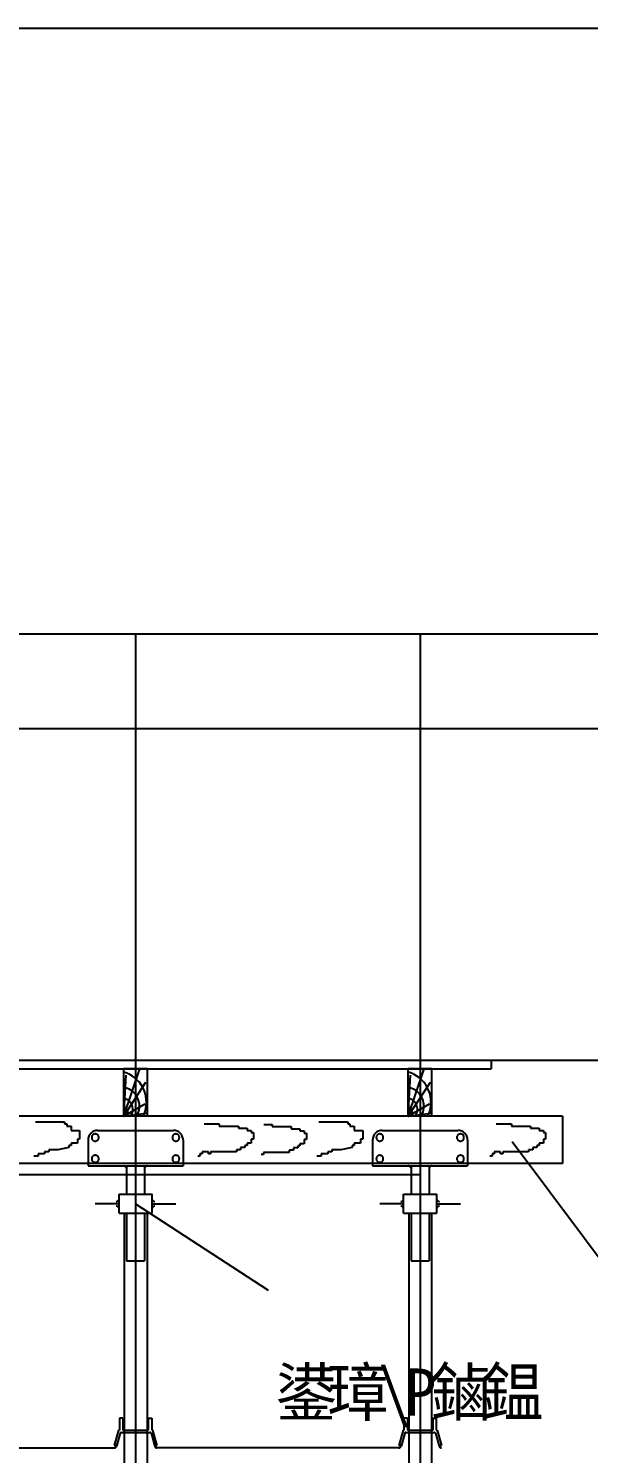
# Model space of a CAD drawing. Header units: metres. Extents: x 0 to 420, y 0 to 297.
# Drawn here: x 225.2 to 264.5, y 196.8 to 297 of the extents above; entities that cross this region are included whole.
import ezdxf

# ---------------------------------------------------------------- set-up
doc = ezdxf.new("R2010")
doc.units = ezdxf.units.M

msp = doc.modelspace()

# ---------------------------------------------------------------- linework, layer by layer
for p, q in [((420, 297), (0, 297)), ((64.36, 254.43), (351.03, 254.43)), ((232.7, 254.43), (232.7, 96.37)), ((252.7, 254.43), (252.7, 96.37)), ((91.03, 247.77), (324.36, 247.77)), ((64.36, 224.43), (351.03, 224.43)), ((157.7, 223.83), (257.7, 223.83)), ((233.53, 223.83), (231.86, 223.83)), ((231.86, 220.5), (231.86, 223.83)), ((231.86, 220.5), (232.96, 223.75)), ((233.53, 220.5), (233.53, 223.83)), ((253.53, 223.83), (251.86, 223.83)), ((251.86, 220.5), (251.86, 223.83)), ((251.86, 220.5), (252.96, 223.75)), ((253.53, 220.5), (253.53, 223.83)), ((257.7, 224.43), (257.7, 223.83)), ((231.86, 220.5), (232.03, 223.39)), ((231.86, 220.5), (233.42, 222.9)), ((251.86, 220.5), (252.03, 223.39)), ((251.86, 220.5), (253.42, 222.9)), ((231.86, 220.5), (233.36, 221.37)), ((231.86, 220.5), (233.43, 220.7)), ((251.86, 220.5), (253.36, 221.37)), ((251.86, 220.5), (253.43, 220.7)), ((262.7, 220.5), (152.7, 220.5)), ((225.67, 220.1), (227.24, 220.1)), ((227.24, 220.1), (227.71, 220.1)), ((227.71, 220.1), (227.71, 219.95)), ((227.71, 219.95), (227.86, 219.95)), ((227.86, 219.95), (227.86, 219.8)), ((227.86, 219.8), (228.16, 219.8)), ((228.16, 219.8), (228.16, 219.5)), ((233.53, 220.5), (231.86, 220.5)), ((237.52, 219.95), (238.58, 219.95)), ((238.58, 219.95), (238.58, 219.8)), ((238.58, 219.8), (239.93, 219.8)), ((239.93, 219.8), (239.93, 219.65)), ((239.93, 219.65), (240.53, 219.65)), ((240.53, 219.65), (240.53, 219.5)), ((241.72, 219.91), (242.29, 219.91)), ((242.29, 219.91), (242.29, 219.76)), ((242.29, 219.76), (243.64, 219.76)), ((243.64, 219.76), (243.64, 219.61)), ((243.64, 219.61), (244.24, 219.61)), ((244.24, 219.61), (244.24, 219.46)), ((245.57, 220.1), (247.13, 220.1)), ((247.13, 220.1), (247.61, 220.1)), ((247.61, 220.1), (247.61, 219.95)), ((247.61, 219.95), (247.76, 219.95)), ((247.76, 219.95), (247.76, 219.8)), ((247.76, 219.8), (248.06, 219.8)), ((248.06, 219.8), (248.06, 219.5)), ((253.53, 220.5), (251.86, 220.5)), ((258.05, 219.95), (259.11, 219.95)), ((259.11, 219.95), (259.11, 219.8)), ((259.11, 219.8), (260.46, 219.8)), ((260.46, 219.8), (260.46, 219.65)), ((260.46, 219.65), (261.06, 219.65)), ((261.06, 219.65), (261.06, 219.5)), ((262.7, 220.5), (262.7, 217.17)), ((228.16, 219.5), (228.76, 219.5)), ((228.61, 218.59), (228.16, 218.59)), ((228.16, 218.59), (228.16, 218.44)), ((228.61, 218.89), (228.61, 218.59)), ((228.76, 218.89), (228.61, 218.89)), ((228.76, 219.5), (228.76, 218.89)), ((229.36, 218.83), (229.36, 217)), ((230.03, 219.5), (235.36, 219.5)), ((236.03, 218.83), (236.03, 217)), ((240.53, 219.5), (240.83, 219.5)), ((240.83, 218.59), (240.53, 218.59)), ((240.53, 218.59), (240.53, 218.44)), ((240.83, 219.5), (240.83, 219.35)), ((240.83, 219.35), (240.99, 219.35)), ((240.83, 218.89), (240.83, 218.59)), ((240.99, 218.89), (240.83, 218.89)), ((240.99, 219.35), (240.99, 218.89)), ((244.24, 219.46), (244.55, 219.46)), ((244.24, 218.56), (244.24, 218.41)), ((244.55, 218.56), (244.24, 218.56)), ((244.55, 219.46), (244.55, 219.31)), ((244.55, 219.31), (244.7, 219.31)), ((244.7, 218.86), (244.55, 218.86)), ((244.55, 218.86), (244.55, 218.56)), ((244.7, 219.31), (244.7, 218.86)), ((248.06, 219.5), (248.66, 219.5)), ((248.06, 218.59), (248.06, 218.44)), ((248.51, 218.59), (248.06, 218.59)), ((248.66, 218.89), (248.51, 218.89)), ((248.51, 218.89), (248.51, 218.59)), ((248.66, 219.5), (248.66, 218.89)), ((249.36, 218.83), (249.36, 217)), ((250.03, 219.5), (255.36, 219.5)), ((256.03, 218.83), (256.03, 217)), ((259.17, 218.72), (271.03, 202.81)), ((261.06, 219.5), (261.36, 219.5)), ((261.36, 218.59), (261.06, 218.59)), ((261.06, 218.59), (261.06, 218.44)), ((261.36, 219.5), (261.36, 219.35)), ((261.36, 219.35), (261.51, 219.35)), ((261.36, 218.89), (261.36, 218.59)), ((261.51, 218.89), (261.36, 218.89)), ((261.51, 219.35), (261.51, 218.89)), ((225.85, 217.69), (225.54, 217.69)), ((226.3, 217.84), (225.85, 217.84)), ((225.85, 217.84), (225.85, 217.69)), ((226.6, 217.99), (226.3, 217.99)), ((226.3, 217.99), (226.3, 217.84)), ((226.6, 218.14), (226.6, 217.99)), ((227.24, 218.14), (226.6, 218.14)), ((228.01, 218.29), (227.24, 218.14)), ((228.16, 218.44), (228.01, 218.44)), ((228.01, 218.44), (228.01, 218.29)), ((237.22, 217.69), (237.07, 217.69)), ((237.37, 217.84), (237.22, 217.84)), ((237.22, 217.84), (237.22, 217.69)), ((237.82, 217.99), (237.37, 217.99)), ((237.37, 217.99), (237.37, 217.84)), ((237.82, 217.84), (237.82, 217.99)), ((237.97, 217.84), (237.82, 217.84)), ((239.78, 217.99), (237.97, 217.99)), ((237.97, 217.99), (237.97, 217.84)), ((240.08, 218.14), (239.78, 218.14)), ((239.78, 218.14), (239.78, 217.99)), ((240.38, 218.29), (240.08, 218.29)), ((240.08, 218.29), (240.08, 218.14)), ((240.53, 218.44), (240.38, 218.44)), ((240.38, 218.44), (240.38, 218.29)), ((241.68, 217.8), (241.53, 217.8)), ((241.68, 217.95), (241.68, 217.8)), ((243.49, 217.95), (241.68, 217.95)), ((243.49, 218.11), (243.49, 217.95)), ((243.79, 218.11), (243.49, 218.11)), ((243.79, 218.26), (243.79, 218.11)), ((244.09, 218.26), (243.79, 218.26)), ((244.09, 218.41), (244.09, 218.26)), ((244.24, 218.41), (244.09, 218.41)), ((245.74, 217.69), (245.44, 217.69)), ((245.74, 217.84), (245.74, 217.69)), ((246.2, 217.84), (245.74, 217.84)), ((246.2, 217.99), (246.2, 217.84)), ((246.5, 217.99), (246.2, 217.99)), ((247.13, 218.14), (246.5, 218.14)), ((246.5, 218.14), (246.5, 217.99)), ((247.91, 218.29), (247.13, 218.14)), ((247.91, 218.44), (247.91, 218.29)), ((248.06, 218.44), (247.91, 218.44)), ((257.75, 217.69), (257.6, 217.69)), ((257.9, 217.84), (257.75, 217.84)), ((257.75, 217.84), (257.75, 217.69)), ((258.35, 217.99), (257.9, 217.99)), ((257.9, 217.99), (257.9, 217.84)), ((258.35, 217.84), (258.35, 217.99)), ((258.5, 217.84), (258.35, 217.84)), ((260.31, 217.99), (258.5, 217.99)), ((258.5, 217.99), (258.5, 217.84)), ((260.61, 218.14), (260.31, 218.14)), ((260.31, 218.14), (260.31, 217.99)), ((260.91, 218.29), (260.61, 218.29)), ((260.61, 218.29), (260.61, 218.14)), ((261.06, 218.44), (260.91, 218.44)), ((260.91, 218.44), (260.91, 218.29)), ((262.7, 217.17), (152.7, 217.17)), ((229.36, 217), (236.03, 217)), ((232.06, 217), (232.06, 215)), ((233.33, 217), (233.33, 215)), ((249.36, 217), (256.03, 217)), ((252.06, 217), (252.06, 215)), ((253.33, 217), (253.33, 215)), ((252.7, 216.37), (162.7, 216.37)), ((231.53, 213.67), (231.53, 215)), ((231.53, 215), (233.86, 215)), ((233.86, 213.67), (233.86, 215)), ((251.53, 215), (253.86, 215)), ((251.53, 213.67), (251.53, 215)), ((253.86, 213.67), (253.86, 215)), ((231.53, 214.33), (229.86, 214.33)), ((231.53, 213.67), (233.86, 213.67)), ((231.9, 213.67), (231.9, 99.7)), ((232.06, 213.67), (232.06, 210.33)), ((232.7, 214.32), (242.01, 208.25)), ((233.33, 213.67), (233.33, 210.33)), ((233.5, 213.67), (233.5, 99.7)), ((233.86, 214.33), (235.53, 214.33)), ((251.53, 214.33), (249.86, 214.33)), ((251.53, 213.67), (253.86, 213.67)), ((251.9, 213.67), (251.9, 99.7)), ((252.06, 213.67), (252.06, 210.33)), ((253.33, 213.67), (253.33, 210.33)), ((253.5, 213.67), (253.5, 99.7)), ((253.86, 214.33), (255.53, 214.33)), ((232.06, 210.33), (233.33, 210.33)), ((252.06, 210.33), (253.33, 210.33)), ((231.81, 199.25), (231.56, 199.25)), ((231.56, 199.25), (231.56, 198.42)), ((231.81, 199.25), (231.81, 198.42)), ((233.58, 199.25), (233.83, 199.25)), ((233.58, 199.25), (233.58, 198.42)), ((233.83, 199.25), (233.83, 198.42)), ((251.56, 199.25), (251.56, 198.42)), ((251.81, 199.25), (251.56, 199.25)), ((251.81, 199.25), (251.81, 198.42)), ((253.58, 199.25), (253.58, 198.42)), ((253.58, 199.25), (253.83, 199.25)), ((253.83, 199.25), (253.83, 198.42)), ((231.5, 198.42), (231.2, 197.33)), ((231.61, 198.19), (231.36, 197.29)), ((231.5, 198.42), (231.56, 198.42)), ((231.69, 198.25), (233.7, 198.25)), ((231.81, 198.42), (233.58, 198.42)), ((233.78, 198.19), (234.04, 197.29)), ((233.83, 198.42), (233.89, 198.42)), ((233.89, 198.42), (234.2, 197.33)), ((251.5, 198.42), (251.2, 197.33)), ((251.61, 198.19), (251.36, 197.29)), ((251.5, 198.42), (251.56, 198.42)), ((251.69, 198.25), (253.7, 198.25)), ((251.81, 198.42), (253.58, 198.42)), ((253.78, 198.19), (254.04, 197.29)), ((253.83, 198.42), (253.89, 198.42)), ((253.89, 198.42), (254.2, 197.33)), ((219.2, 197.17), (231.2, 197.17)), ((231.24, 197.33), (231.2, 197.33)), ((234.15, 197.33), (234.2, 197.33)), ((251.2, 197.17), (234.2, 197.17)), ((251.24, 197.33), (251.2, 197.33)), ((254.15, 197.33), (254.2, 197.33))]:
    msp.add_line(p, q)
for points in [[(233.24, 220.5), (233.29, 220.61), (233.37, 220.82), (233.42, 221.03), (233.45, 221.25), (233.46, 221.47), (233.45, 221.68), (233.42, 221.9), (233.37, 222.11), (233.29, 222.32), (233.2, 222.52), (233.09, 222.71), (232.96, 222.88), (232.81, 223.04), (232.65, 223.19), (232.47, 223.32), (232.28, 223.43), (232.08, 223.53), (231.88, 223.6), (231.86, 223.61)], [(253.24, 220.5), (253.29, 220.61), (253.37, 220.82), (253.42, 221.03), (253.45, 221.25), (253.46, 221.47), (253.45, 221.68), (253.42, 221.9), (253.37, 222.11), (253.29, 222.32), (253.2, 222.52), (253.09, 222.71), (252.96, 222.88), (252.81, 223.04), (252.65, 223.19), (252.47, 223.32), (252.28, 223.43), (252.08, 223.53), (251.88, 223.6), (251.86, 223.61)], [(232.77, 220.5), (232.8, 220.56), (232.86, 220.68), (232.91, 220.8), (232.94, 220.93), (232.96, 221.06), (232.96, 221.2), (232.96, 221.33), (232.94, 221.46), (232.91, 221.59), (232.86, 221.72), (232.8, 221.84), (232.73, 221.95), (232.65, 222.06), (232.57, 222.16), (232.47, 222.25), (232.36, 222.33), (232.24, 222.4), (232.12, 222.45), (232, 222.5), (231.87, 222.53), (231.86, 222.53)], [(252.77, 220.5), (252.8, 220.56), (252.86, 220.68), (252.91, 220.8), (252.94, 220.93), (252.96, 221.06), (252.96, 221.2), (252.96, 221.33), (252.94, 221.46), (252.91, 221.59), (252.86, 221.72), (252.8, 221.84), (252.73, 221.95), (252.65, 222.06), (252.57, 222.16), (252.47, 222.25), (252.36, 222.33), (252.24, 222.4), (252.12, 222.45), (252, 222.5), (251.87, 222.53), (251.86, 222.53)], [(232.36, 220.5), (232.37, 220.51), (232.41, 220.58), (232.44, 220.65), (232.47, 220.72), (232.49, 220.8), (232.5, 220.88), (232.51, 220.96), (232.5, 221.04), (232.49, 221.12), (232.47, 221.2), (232.44, 221.27), (232.41, 221.34), (232.37, 221.41), (232.32, 221.48), (232.27, 221.53), (232.21, 221.59), (232.15, 221.64), (232.08, 221.68), (232, 221.71), (231.93, 221.74), (231.86, 221.75)], [(252.36, 220.5), (252.37, 220.51), (252.41, 220.58), (252.44, 220.65), (252.47, 220.72), (252.49, 220.8), (252.5, 220.88), (252.51, 220.96), (252.5, 221.04), (252.49, 221.12), (252.47, 221.2), (252.44, 221.27), (252.41, 221.34), (252.37, 221.41), (252.32, 221.48), (252.27, 221.53), (252.21, 221.59), (252.15, 221.64), (252.08, 221.68), (252, 221.71), (251.93, 221.74), (251.86, 221.75)], [(232.08, 220.5), (232.09, 220.51), (232.11, 220.54), (232.13, 220.58), (232.14, 220.62), (232.15, 220.66), (232.16, 220.7), (232.16, 220.74), (232.16, 220.78), (232.15, 220.82), (232.14, 220.86), (232.13, 220.9), (232.11, 220.94), (232.09, 220.97), (232.06, 221.01), (232.03, 221.04), (232, 221.07), (231.97, 221.09), (231.93, 221.11), (231.9, 221.13), (231.86, 221.14)], [(252.08, 220.5), (252.09, 220.51), (252.11, 220.54), (252.13, 220.58), (252.14, 220.62), (252.15, 220.66), (252.16, 220.7), (252.16, 220.74), (252.16, 220.78), (252.15, 220.82), (252.14, 220.86), (252.13, 220.9), (252.11, 220.94), (252.09, 220.97), (252.06, 221.01), (252.03, 221.04), (252, 221.07), (251.97, 221.09), (251.93, 221.11), (251.9, 221.13), (251.86, 221.14)], [(230.03, 219.5), (229.96, 219.5), (229.9, 219.49), (229.84, 219.47), (229.77, 219.45), (229.71, 219.42), (229.66, 219.39), (229.61, 219.35), (229.56, 219.3), (229.51, 219.26), (229.47, 219.2), (229.44, 219.15), (229.41, 219.09), (229.39, 219.03), (229.37, 218.96), (229.37, 218.9), (229.36, 218.83), (229.36, 218.83)], [(230.11, 219), (230.11, 219.02), (230.11, 219.05), (230.1, 219.07), (230.09, 219.1), (230.08, 219.12), (230.07, 219.14), (230.06, 219.16), (230.04, 219.18), (230.02, 219.19), (230, 219.21), (229.98, 219.22), (229.96, 219.23), (229.93, 219.24), (229.91, 219.24), (229.89, 219.25), (229.86, 219.25), (229.84, 219.25), (229.81, 219.24), (229.79, 219.24), (229.77, 219.23), (229.74, 219.22), (229.72, 219.21), (229.7, 219.19), (229.69, 219.18), (229.67, 219.16), (229.65, 219.14), (229.64, 219.12), (229.63, 219.1), (229.62, 219.07), (229.62, 219.05), (229.61, 219.02), (229.61, 219), (229.61, 218.98), (229.62, 218.95), (229.62, 218.93), (229.63, 218.9), (229.64, 218.88), (229.65, 218.86), (229.67, 218.84), (229.69, 218.82), (229.7, 218.81), (229.72, 218.79), (229.74, 218.78), (229.77, 218.77), (229.79, 218.76), (229.81, 218.75), (229.84, 218.75), (229.86, 218.75), (229.89, 218.75), (229.91, 218.75), (229.93, 218.76), (229.96, 218.77), (229.98, 218.78), (230, 218.79), (230.02, 218.81), (230.04, 218.82), (230.06, 218.84), (230.07, 218.86), (230.08, 218.88), (230.09, 218.9), (230.1, 218.93), (230.11, 218.95), (230.11, 218.98), (230.11, 219)], [(235.78, 219), (235.78, 219.02), (235.77, 219.05), (235.77, 219.07), (235.76, 219.1), (235.75, 219.12), (235.74, 219.14), (235.72, 219.16), (235.71, 219.18), (235.69, 219.19), (235.67, 219.21), (235.65, 219.22), (235.62, 219.23), (235.6, 219.24), (235.58, 219.24), (235.55, 219.25), (235.53, 219.25), (235.5, 219.25), (235.48, 219.24), (235.46, 219.24), (235.43, 219.23), (235.41, 219.22), (235.39, 219.21), (235.37, 219.19), (235.35, 219.18), (235.34, 219.16), (235.32, 219.14), (235.31, 219.12), (235.3, 219.1), (235.29, 219.07), (235.28, 219.05), (235.28, 219.02), (235.28, 219), (235.28, 218.98), (235.28, 218.95), (235.29, 218.93), (235.3, 218.9), (235.31, 218.88), (235.32, 218.86), (235.34, 218.84), (235.35, 218.82), (235.37, 218.81), (235.39, 218.79), (235.41, 218.78), (235.43, 218.77), (235.46, 218.76), (235.48, 218.75), (235.5, 218.75), (235.53, 218.75), (235.55, 218.75), (235.58, 218.75), (235.6, 218.76), (235.62, 218.77), (235.65, 218.78), (235.67, 218.79), (235.69, 218.81), (235.71, 218.82), (235.72, 218.84), (235.74, 218.86), (235.75, 218.88), (235.76, 218.9), (235.77, 218.93), (235.77, 218.95), (235.78, 218.98), (235.78, 219)], [(236.03, 218.83), (236.03, 218.9), (236.02, 218.96), (236, 219.03), (235.98, 219.09), (235.95, 219.15), (235.92, 219.2), (235.88, 219.26), (235.83, 219.3), (235.78, 219.35), (235.73, 219.39), (235.68, 219.42), (235.62, 219.45), (235.56, 219.47), (235.49, 219.49), (235.43, 219.5), (235.36, 219.5), (235.36, 219.5)], [(250.03, 219.5), (249.96, 219.5), (249.9, 219.49), (249.84, 219.47), (249.77, 219.45), (249.71, 219.42), (249.66, 219.39), (249.61, 219.35), (249.56, 219.3), (249.51, 219.26), (249.47, 219.2), (249.44, 219.15), (249.41, 219.09), (249.39, 219.03), (249.37, 218.96), (249.37, 218.9), (249.36, 218.83), (249.36, 218.83)], [(250.11, 219), (250.11, 219.02), (250.11, 219.05), (250.1, 219.07), (250.09, 219.1), (250.08, 219.12), (250.07, 219.14), (250.06, 219.16), (250.04, 219.18), (250.02, 219.19), (250, 219.21), (249.98, 219.22), (249.96, 219.23), (249.93, 219.24), (249.91, 219.24), (249.89, 219.25), (249.86, 219.25), (249.84, 219.25), (249.81, 219.24), (249.79, 219.24), (249.77, 219.23), (249.74, 219.22), (249.72, 219.21), (249.7, 219.19), (249.69, 219.18), (249.67, 219.16), (249.65, 219.14), (249.64, 219.12), (249.63, 219.1), (249.62, 219.07), (249.62, 219.05), (249.61, 219.02), (249.61, 219), (249.61, 218.98), (249.62, 218.95), (249.62, 218.93), (249.63, 218.9), (249.64, 218.88), (249.65, 218.86), (249.67, 218.84), (249.69, 218.82), (249.7, 218.81), (249.72, 218.79), (249.74, 218.78), (249.77, 218.77), (249.79, 218.76), (249.81, 218.75), (249.84, 218.75), (249.86, 218.75), (249.89, 218.75), (249.91, 218.75), (249.93, 218.76), (249.96, 218.77), (249.98, 218.78), (250, 218.79), (250.02, 218.81), (250.04, 218.82), (250.06, 218.84), (250.07, 218.86), (250.08, 218.88), (250.09, 218.9), (250.1, 218.93), (250.11, 218.95), (250.11, 218.98), (250.11, 219)], [(255.78, 219), (255.78, 219.02), (255.77, 219.05), (255.77, 219.07), (255.76, 219.1), (255.75, 219.12), (255.74, 219.14), (255.72, 219.16), (255.71, 219.18), (255.69, 219.19), (255.67, 219.21), (255.65, 219.22), (255.62, 219.23), (255.6, 219.24), (255.58, 219.24), (255.55, 219.25), (255.53, 219.25), (255.5, 219.25), (255.48, 219.24), (255.46, 219.24), (255.43, 219.23), (255.41, 219.22), (255.39, 219.21), (255.37, 219.19), (255.35, 219.18), (255.34, 219.16), (255.32, 219.14), (255.31, 219.12), (255.3, 219.1), (255.29, 219.07), (255.28, 219.05), (255.28, 219.02), (255.28, 219), (255.28, 218.98), (255.28, 218.95), (255.29, 218.93), (255.3, 218.9), (255.31, 218.88), (255.32, 218.86), (255.34, 218.84), (255.35, 218.82), (255.37, 218.81), (255.39, 218.79), (255.41, 218.78), (255.43, 218.77), (255.46, 218.76), (255.48, 218.75), (255.5, 218.75), (255.53, 218.75), (255.55, 218.75), (255.58, 218.75), (255.6, 218.76), (255.62, 218.77), (255.65, 218.78), (255.67, 218.79), (255.69, 218.81), (255.71, 218.82), (255.72, 218.84), (255.74, 218.86), (255.75, 218.88), (255.76, 218.9), (255.77, 218.93), (255.77, 218.95), (255.78, 218.98), (255.78, 219)], [(256.03, 218.83), (256.03, 218.9), (256.02, 218.96), (256, 219.03), (255.98, 219.09), (255.95, 219.15), (255.92, 219.2), (255.88, 219.26), (255.83, 219.3), (255.78, 219.35), (255.73, 219.39), (255.68, 219.42), (255.62, 219.45), (255.56, 219.47), (255.49, 219.49), (255.43, 219.5), (255.36, 219.5), (255.36, 219.5)], [(230.11, 217.5), (230.11, 217.52), (230.11, 217.55), (230.1, 217.57), (230.09, 217.6), (230.08, 217.62), (230.07, 217.64), (230.06, 217.66), (230.04, 217.68), (230.02, 217.69), (230, 217.71), (229.98, 217.72), (229.96, 217.73), (229.93, 217.74), (229.91, 217.74), (229.89, 217.75), (229.86, 217.75), (229.84, 217.75), (229.81, 217.74), (229.79, 217.74), (229.77, 217.73), (229.74, 217.72), (229.72, 217.71), (229.7, 217.69), (229.69, 217.68), (229.67, 217.66), (229.65, 217.64), (229.64, 217.62), (229.63, 217.6), (229.62, 217.57), (229.62, 217.55), (229.61, 217.52), (229.61, 217.5), (229.61, 217.48), (229.62, 217.45), (229.62, 217.43), (229.63, 217.4), (229.64, 217.38), (229.65, 217.36), (229.67, 217.34), (229.69, 217.32), (229.7, 217.31), (229.72, 217.29), (229.74, 217.28), (229.77, 217.27), (229.79, 217.26), (229.81, 217.25), (229.84, 217.25), (229.86, 217.25), (229.89, 217.25), (229.91, 217.25), (229.93, 217.26), (229.96, 217.27), (229.98, 217.28), (230, 217.29), (230.02, 217.31), (230.04, 217.32), (230.06, 217.34), (230.07, 217.36), (230.08, 217.38), (230.09, 217.4), (230.1, 217.43), (230.11, 217.45), (230.11, 217.48), (230.11, 217.5)], [(235.78, 217.5), (235.78, 217.52), (235.77, 217.55), (235.77, 217.57), (235.76, 217.6), (235.75, 217.62), (235.74, 217.64), (235.72, 217.66), (235.71, 217.68), (235.69, 217.69), (235.67, 217.71), (235.65, 217.72), (235.62, 217.73), (235.6, 217.74), (235.58, 217.74), (235.55, 217.75), (235.53, 217.75), (235.5, 217.75), (235.48, 217.74), (235.46, 217.74), (235.43, 217.73), (235.41, 217.72), (235.39, 217.71), (235.37, 217.69), (235.35, 217.68), (235.34, 217.66), (235.32, 217.64), (235.31, 217.62), (235.3, 217.6), (235.29, 217.57), (235.28, 217.55), (235.28, 217.52), (235.28, 217.5), (235.28, 217.48), (235.28, 217.45), (235.29, 217.43), (235.3, 217.4), (235.31, 217.38), (235.32, 217.36), (235.34, 217.34), (235.35, 217.32), (235.37, 217.31), (235.39, 217.29), (235.41, 217.28), (235.43, 217.27), (235.46, 217.26), (235.48, 217.25), (235.5, 217.25), (235.53, 217.25), (235.55, 217.25), (235.58, 217.25), (235.6, 217.26), (235.62, 217.27), (235.65, 217.28), (235.67, 217.29), (235.69, 217.31), (235.71, 217.32), (235.72, 217.34), (235.74, 217.36), (235.75, 217.38), (235.76, 217.4), (235.77, 217.43), (235.77, 217.45), (235.78, 217.48), (235.78, 217.5)], [(250.11, 217.5), (250.11, 217.52), (250.11, 217.55), (250.1, 217.57), (250.09, 217.6), (250.08, 217.62), (250.07, 217.64), (250.06, 217.66), (250.04, 217.68), (250.02, 217.69), (250, 217.71), (249.98, 217.72), (249.96, 217.73), (249.93, 217.74), (249.91, 217.74), (249.89, 217.75), (249.86, 217.75), (249.84, 217.75), (249.81, 217.74), (249.79, 217.74), (249.77, 217.73), (249.74, 217.72), (249.72, 217.71), (249.7, 217.69), (249.69, 217.68), (249.67, 217.66), (249.65, 217.64), (249.64, 217.62), (249.63, 217.6), (249.62, 217.57), (249.62, 217.55), (249.61, 217.52), (249.61, 217.5), (249.61, 217.48), (249.62, 217.45), (249.62, 217.43), (249.63, 217.4), (249.64, 217.38), (249.65, 217.36), (249.67, 217.34), (249.69, 217.32), (249.7, 217.31), (249.72, 217.29), (249.74, 217.28), (249.77, 217.27), (249.79, 217.26), (249.81, 217.25), (249.84, 217.25), (249.86, 217.25), (249.89, 217.25), (249.91, 217.25), (249.93, 217.26), (249.96, 217.27), (249.98, 217.28), (250, 217.29), (250.02, 217.31), (250.04, 217.32), (250.06, 217.34), (250.07, 217.36), (250.08, 217.38), (250.09, 217.4), (250.1, 217.43), (250.11, 217.45), (250.11, 217.48), (250.11, 217.5)], [(255.78, 217.5), (255.78, 217.52), (255.77, 217.55), (255.77, 217.57), (255.76, 217.6), (255.75, 217.62), (255.74, 217.64), (255.72, 217.66), (255.71, 217.68), (255.69, 217.69), (255.67, 217.71), (255.65, 217.72), (255.62, 217.73), (255.6, 217.74), (255.58, 217.74), (255.55, 217.75), (255.53, 217.75), (255.5, 217.75), (255.48, 217.74), (255.46, 217.74), (255.43, 217.73), (255.41, 217.72), (255.39, 217.71), (255.37, 217.69), (255.35, 217.68), (255.34, 217.66), (255.32, 217.64), (255.31, 217.62), (255.3, 217.6), (255.29, 217.57), (255.28, 217.55), (255.28, 217.52), (255.28, 217.5), (255.28, 217.48), (255.28, 217.45), (255.29, 217.43), (255.3, 217.4), (255.31, 217.38), (255.32, 217.36), (255.34, 217.34), (255.35, 217.32), (255.37, 217.31), (255.39, 217.29), (255.41, 217.28), (255.43, 217.27), (255.46, 217.26), (255.48, 217.25), (255.5, 217.25), (255.53, 217.25), (255.55, 217.25), (255.58, 217.25), (255.6, 217.26), (255.62, 217.27), (255.65, 217.28), (255.67, 217.29), (255.69, 217.31), (255.71, 217.32), (255.72, 217.34), (255.74, 217.36), (255.75, 217.38), (255.76, 217.4), (255.77, 217.43), (255.77, 217.45), (255.78, 217.48), (255.78, 217.5)], [(232.06, 216.83), (232.06, 216.85), (232.05, 216.87), (232.04, 216.89), (232.03, 216.91), (232.02, 216.92), (232.01, 216.94), (231.99, 216.95), (231.97, 216.97), (231.96, 216.98), (231.94, 216.98), (231.92, 216.99), (231.9, 217), (231.88, 217), (231.86, 217)], [(233.53, 217), (233.51, 217), (233.49, 217), (233.47, 216.99), (233.45, 216.98), (233.43, 216.98), (233.42, 216.97), (233.4, 216.95), (233.38, 216.94), (233.37, 216.92), (233.36, 216.91), (233.35, 216.89), (233.34, 216.87), (233.33, 216.85), (233.33, 216.83), (233.33, 216.83)], [(252.06, 216.83), (252.06, 216.85), (252.05, 216.87), (252.04, 216.89), (252.03, 216.91), (252.02, 216.92), (252.01, 216.94), (251.99, 216.95), (251.97, 216.97), (251.96, 216.98), (251.94, 216.98), (251.92, 216.99), (251.9, 217), (251.88, 217), (251.86, 217)], [(253.53, 217), (253.51, 217), (253.49, 217), (253.47, 216.99), (253.45, 216.98), (253.43, 216.98), (253.42, 216.97), (253.4, 216.95), (253.38, 216.94), (253.37, 216.92), (253.36, 216.91), (253.35, 216.89), (253.34, 216.87), (253.33, 216.85), (253.33, 216.83), (253.33, 216.83)], [(231.33, 214.5), (231.34, 214.5), (231.36, 214.5), (231.39, 214.51), (231.41, 214.52), (231.43, 214.53), (231.45, 214.54), (231.47, 214.55), (231.48, 214.57), (231.5, 214.58), (231.51, 214.6), (231.52, 214.62), (231.53, 214.63)], [(233.86, 214.63), (233.87, 214.62), (233.88, 214.6), (233.89, 214.58), (233.91, 214.57), (233.92, 214.55), (233.94, 214.54), (233.96, 214.53), (233.98, 214.52), (234, 214.51), (234.03, 214.5), (234.05, 214.5), (234.06, 214.5)], [(251.33, 214.5), (251.34, 214.5), (251.36, 214.5), (251.39, 214.51), (251.41, 214.52), (251.43, 214.53), (251.45, 214.54), (251.47, 214.55), (251.48, 214.57), (251.5, 214.58), (251.51, 214.6), (251.52, 214.62), (251.53, 214.63)], [(253.86, 214.63), (253.87, 214.62), (253.88, 214.6), (253.89, 214.58), (253.91, 214.57), (253.92, 214.55), (253.94, 214.54), (253.96, 214.53), (253.98, 214.52), (254, 214.51), (254.03, 214.5), (254.05, 214.5), (254.06, 214.5)], [(231.53, 214.03), (231.52, 214.04), (231.51, 214.06), (231.5, 214.08), (231.48, 214.1), (231.47, 214.11), (231.45, 214.13), (231.43, 214.14), (231.41, 214.15), (231.39, 214.16), (231.36, 214.16), (231.34, 214.17), (231.33, 214.17)], [(234.06, 214.17), (234.05, 214.17), (234.03, 214.16), (234, 214.16), (233.98, 214.15), (233.96, 214.14), (233.94, 214.13), (233.92, 214.11), (233.91, 214.1), (233.89, 214.08), (233.88, 214.06), (233.87, 214.04), (233.86, 214.03)], [(251.53, 214.03), (251.52, 214.04), (251.51, 214.06), (251.5, 214.08), (251.48, 214.1), (251.47, 214.11), (251.45, 214.13), (251.43, 214.14), (251.41, 214.15), (251.39, 214.16), (251.36, 214.16), (251.34, 214.17), (251.33, 214.17)], [(254.06, 214.17), (254.05, 214.17), (254.03, 214.16), (254, 214.16), (253.98, 214.15), (253.96, 214.14), (253.94, 214.13), (253.92, 214.11), (253.91, 214.1), (253.89, 214.08), (253.88, 214.06), (253.87, 214.04), (253.86, 214.03)], [(231.69, 198.25), (231.69, 198.25), (231.68, 198.25), (231.67, 198.25), (231.66, 198.24), (231.65, 198.24), (231.65, 198.24), (231.64, 198.23), (231.63, 198.23), (231.63, 198.22), (231.62, 198.21), (231.62, 198.21), (231.62, 198.2), (231.61, 198.19), (231.61, 198.19)], [(233.78, 198.19), (233.78, 198.19), (233.77, 198.2), (233.77, 198.21), (233.77, 198.21), (233.76, 198.22), (233.76, 198.23), (233.75, 198.23), (233.74, 198.24), (233.74, 198.24), (233.73, 198.24), (233.72, 198.25), (233.71, 198.25), (233.71, 198.25), (233.7, 198.25), (233.7, 198.25)], [(251.69, 198.25), (251.69, 198.25), (251.68, 198.25), (251.67, 198.25), (251.66, 198.24), (251.65, 198.24), (251.65, 198.24), (251.64, 198.23), (251.63, 198.23), (251.63, 198.22), (251.62, 198.21), (251.62, 198.21), (251.62, 198.2), (251.61, 198.19), (251.61, 198.19)], [(253.78, 198.19), (253.78, 198.19), (253.77, 198.2), (253.77, 198.21), (253.77, 198.21), (253.76, 198.22), (253.76, 198.23), (253.75, 198.23), (253.74, 198.24), (253.74, 198.24), (253.73, 198.24), (253.72, 198.25), (253.71, 198.25), (253.71, 198.25), (253.7, 198.25), (253.7, 198.25)], [(231.2, 197.17), (231.21, 197.17), (231.23, 197.17), (231.24, 197.17), (231.26, 197.18), (231.27, 197.19), (231.29, 197.19), (231.3, 197.2), (231.31, 197.22), (231.32, 197.23), (231.33, 197.24), (231.34, 197.25), (231.35, 197.27), (231.35, 197.28), (231.36, 197.29)], [(231.24, 197.33), (231.26, 197.33), (231.28, 197.34), (231.29, 197.34), (231.31, 197.35), (231.32, 197.35), (231.34, 197.36), (231.35, 197.37), (231.36, 197.38), (231.37, 197.39), (231.38, 197.41), (231.39, 197.42), (231.4, 197.44), (231.4, 197.45), (231.4, 197.45)], [(233.99, 197.45), (233.99, 197.45), (233.99, 197.44), (234, 197.42), (234.01, 197.41), (234.02, 197.39), (234.03, 197.38), (234.04, 197.37), (234.06, 197.36), (234.07, 197.35), (234.08, 197.35), (234.1, 197.34), (234.12, 197.34), (234.13, 197.33), (234.15, 197.33)], [(234.04, 197.29), (234.04, 197.28), (234.04, 197.27), (234.05, 197.25), (234.06, 197.24), (234.07, 197.23), (234.08, 197.22), (234.09, 197.2), (234.1, 197.19), (234.12, 197.19), (234.13, 197.18), (234.15, 197.17), (234.16, 197.17), (234.18, 197.17), (234.2, 197.17)], [(251.2, 197.17), (251.21, 197.17), (251.23, 197.17), (251.24, 197.17), (251.26, 197.18), (251.27, 197.19), (251.29, 197.19), (251.3, 197.2), (251.31, 197.22), (251.32, 197.23), (251.33, 197.24), (251.34, 197.25), (251.35, 197.27), (251.35, 197.28), (251.36, 197.29)], [(251.24, 197.33), (251.26, 197.33), (251.28, 197.34), (251.29, 197.34), (251.31, 197.35), (251.32, 197.35), (251.34, 197.36), (251.35, 197.37), (251.36, 197.38), (251.37, 197.39), (251.38, 197.41), (251.39, 197.42), (251.4, 197.44), (251.4, 197.45), (251.4, 197.45)], [(253.99, 197.45), (253.99, 197.45), (253.99, 197.44), (254, 197.42), (254.01, 197.41), (254.02, 197.39), (254.03, 197.38), (254.04, 197.37), (254.06, 197.36), (254.07, 197.35), (254.08, 197.35), (254.1, 197.34), (254.12, 197.34), (254.13, 197.33), (254.15, 197.33)], [(254.04, 197.29), (254.04, 197.28), (254.04, 197.27), (254.05, 197.25), (254.06, 197.24), (254.07, 197.23), (254.08, 197.22), (254.09, 197.2), (254.1, 197.19), (254.12, 197.19), (254.13, 197.18), (254.15, 197.17), (254.16, 197.17), (254.18, 197.17), (254.2, 197.17)]]:
    msp.add_lwpolyline(points)
for points in [[(232.06, 216.83), (232.06, 217), (231.86, 217)], [(233.33, 216.83), (233.33, 217), (233.53, 217)], [(252.06, 216.83), (252.06, 217), (251.86, 217)], [(253.33, 216.83), (253.33, 217), (253.53, 217)], [(231.53, 214.63), (231.53, 214.5), (231.33, 214.5)], [(233.86, 214.63), (233.86, 214.5), (234.06, 214.5)], [(251.53, 214.63), (251.53, 214.5), (251.33, 214.5)], [(253.86, 214.63), (253.86, 214.5), (254.06, 214.5)], [(231.53, 214.03), (231.53, 214.17), (231.33, 214.17)], [(233.86, 214.03), (233.86, 214.17), (234.06, 214.17)], [(251.53, 214.03), (251.53, 214.17), (251.33, 214.17)], [(253.86, 214.03), (253.86, 214.17), (254.06, 214.17)]]:
    msp.add_solid(points)

# ---------------------------------------------------------------- texts
for s, p in [('鍙', (242.52, 199.42)), ('璋', (246.14, 199.42)), ('\\', (249.76, 199.42)), ('P', (251.58, 199.42)), ('鏀', (253.39, 199.42)), ('鎾', (257.01, 199.42))]:
    msp.add_text(s, height=3.33).set_placement(p)

doc.saveas('drawing.dxf')
